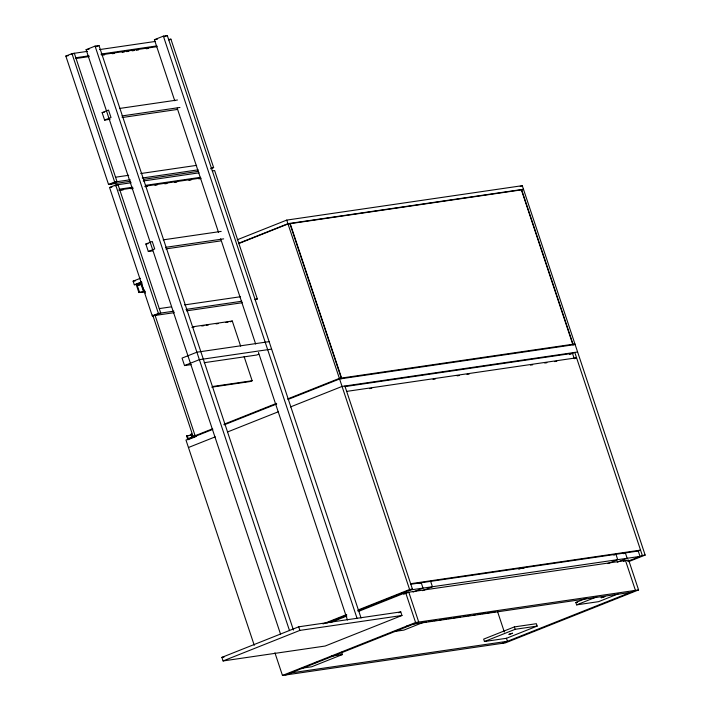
<?xml version="1.0" encoding="UTF-8"?>
<svg xmlns="http://www.w3.org/2000/svg" width="711" height="711" viewBox="0 0 711 711"><rect width="100%" height="100%" fill="white"/><g stroke="black" fill="none" stroke-linecap="round" stroke-linejoin="round"><path stroke-width="1.07" d="M406.656 626.027L407.599 626.009M317.39 661.968L317.479 661.665M409.554 625.316L408.523 625.716M130.628 181.252L108.552 184.469L65.839 56.062L71.98 53.618L87.48 51.352M71.26 54.498L74.335 53.281L117.048 181.687L110.907 184.131M280.561 634.203L86.111 49.672L95.07 46.108L98.998 45.531L293.447 630.07M96.012 46.722L98.998 45.531M174.746 100.775L154.42 39.683L163.379 36.128L167.307 35.55L361.055 617.983M164.321 36.741L167.307 35.55M168.863 39.976L170.916 39.167L213.629 167.574L210.554 168.791M102.126 112.614L108.525 110.072L111.005 117.537L104.606 120.079L102.126 112.614L104.313 112.294M108.552 184.469L114.693 182.034L130.202 179.767M131.188 182.754L115.689 185.02L109.547 187.464L152.261 315.871L174.337 312.644M114.969 185.891L118.044 184.673L160.757 313.08L154.616 315.524M145.835 244.015L152.234 241.464L154.714 248.93L148.315 251.481L145.835 244.015L148.021 243.695M139.791 283.956L134.317 284.764L133.126 281.174L140.343 278.303M237.243 239.776L286.729 220.099L522.283 185.678L645.161 555.078L628.675 561.637M134.317 284.764L141.533 281.894M238.434 243.358L287.919 223.681L523.474 189.259M238.558 243.642L288.017 223.974L523.572 189.561M141.809 282.258L136.201 284.489L138.885 292.55L144.377 291.741M136.494 285.378L142.102 283.147M138.885 292.55L145.017 291.492M152.261 315.871L158.402 313.427L173.911 311.16M520.221 186.495L522.283 185.678M255.293 299.784L257.338 298.967L214.624 170.56L212.269 170.907M230.231 321.825L232.284 321.017L240.647 346.159M269.131 341.644L196.894 352.194L182.043 358.104L184.531 365.57L199.373 359.659L271.611 349.11M258.742 354.229L256.769 355.011L204.226 362.69M244.131 356.638L252.147 380.74L250.103 381.549L211.754 387.157M196.263 436.43L187.855 439.771L186.566 435.887L191.597 434.99M195.036 435.301L192.983 436.119L152.687 314.964M195.116 435.736L212.633 428.769M223.965 424.263L276.517 403.359M287.857 398.853L339.378 378.368L574.932 343.946M187.562 438.874L195.969 435.532M212.829 429.364L185.971 440.047L254.254 645.312M224.116 424.876L276.721 403.964M288.035 399.458L339.574 378.963L575.128 344.542M188.459 447.512L215.255 436.856M227.627 431.933L278.143 411.847M290.515 406.923L342.062 386.429L577.616 352.007M569.395 354.567L574.79 352.425L642.335 555.487L645.161 555.078M221.894 657.364L298.691 626.818L400.764 611.904L401.964 615.486L325.158 646.032L223.085 660.946L221.894 657.364L224.089 657.035M223.085 660.946L299.882 630.399L401.964 615.486M419.161 583.562L421.223 582.744L423.009 588.121L413.135 592.041M323.016 623.929L346.728 614.5M358.068 609.994L409.607 589.499L412.433 589.081L344.888 386.02M326.767 623.147L346.461 615.317M357.642 610.873L412.433 589.081M330.322 622.605L346.826 616.037M359.215 611.113L405.652 592.654L628.64 560.064L638.576 589.926L505.45 642.868L282.463 675.45L274.926 652.796M403.635 594.245L408.789 592.192L418.726 622.054L285.6 674.988M422.556 590.663L432.43 586.744L430.644 581.367M398.72 612.722L400.764 611.904M518.808 569.253L521.883 568.036M522.656 568.436L524.709 567.618M282.463 675.45L415.588 622.516L638.576 589.926M341.644 652.147L342.435 654.538L311.711 666.758L301.962 668.18M423.223 622.409L403.875 630.106L394.125 631.528M613.886 555.104L615.948 554.287L617.735 559.664L607.861 563.592M623.396 553.7L625.369 552.909L627.155 558.286L617.281 562.214M410.487 584.309L638.247 551.034L640.549 550.118L410.647 583.704M623.44 561.343L625.502 560.526L635.438 590.388L502.313 643.322M627.68 561.317L642.335 555.487M514.382 626.906L483.658 639.127L484.458 641.518L506.436 638.3L537.16 626.089L536.37 623.698L514.382 626.906L515.173 629.297L537.16 626.089M617.948 593.961L598.6 601.657L576.621 604.865L575.821 602.475L586.379 598.28M484.458 641.518L515.173 629.297M576.621 604.865L596.778 596.849M316.591 662.279L315.222 662.714M86.111 49.672L89.053 49.237M154.42 39.683L157.362 39.256M99.531 49.592L155.407 41.434M168.56 39.505L170.916 39.167M65.839 56.062L68.194 55.716M75.828 57.76L88.973 55.831M101.024 54.072L156.9 45.913M76.041 58.498L89.186 56.578M101.238 54.818L157.113 46.65M102.473 55.147L104.668 54.827M112.338 53.707L114.533 53.387M122.194 52.267L124.389 51.947M126.585 51.627L128.771 51.308M132.059 50.828L134.246 50.508M136.441 50.188L138.636 49.868M146.297 48.748L148.492 48.428M119.466 108.472L177.474 99.993M121.954 115.937L179.963 107.459M104.606 120.079L110.081 119.279M122.114 117.528L176.843 109.53M115.564 177.208L128.709 175.288M140.76 173.528L196.636 165.361M142.253 178.008L198.129 169.84M211.274 167.92L213.629 167.574M143.773 179.323L198.556 171.324M143.24 180.994L199.116 172.826M110.329 187.349L111.903 187.117M119.537 189.153L132.681 187.233M145.826 185.313L200.609 177.306M118.657 190.05L132.895 187.971M144.946 186.211L200.822 178.043M120.986 190.228L123.181 189.908M130.851 188.788L133.037 188.468M145.088 186.709L147.284 186.389M154.954 185.26L157.14 184.94M164.81 183.82L167.005 183.5M174.675 182.38L176.861 182.06M188.913 180.301L191.108 179.981M198.778 178.861L200.964 178.541M163.174 239.865L221.183 231.395M165.663 247.33L223.672 238.86M148.315 251.481L152.696 250.841M165.832 248.921L220.552 240.922M133.126 281.174L135.312 280.854M141.533 284.48L137.134 285.129L139.525 292.292M137.596 285.218L139.791 284.898M159.273 308.601L171.324 306.841M184.469 304.921L240.345 296.754M185.962 309.401L241.838 301.233M254.982 299.313L257.338 298.967M186.389 310.885L242.264 302.717M192.841 326.776L232.284 321.017M191.89 327.433L194.076 327.113M201.746 325.994L203.941 325.674M206.128 325.345L208.323 325.025M215.993 323.905L218.179 323.585M225.849 322.465L228.044 322.145M184.531 365.57L191.099 364.61M212.705 386.5L252.147 380.74M344.773 386.615L572.479 353.34L574.275 358.717L576.577 357.802L346.675 391.388M369.551 388.633L371.737 388.313M433.043 379.354L435.239 379.034M457.129 375.835L459.324 375.515M466.985 374.395L469.171 374.075M530.477 365.116L532.672 364.796M544.715 363.037L546.901 362.717M554.562 361.597L556.757 361.277M186.566 435.887L192.059 435.088M194.752 436.572L192.548 436.892L191.561 433.906L190.921 434.154L191.908 437.141M410.131 589.997L640.033 556.402L638.247 551.034M424.165 622.143L426.36 621.823M428.546 621.503L431.826 621.023M434.021 620.703L436.207 620.383M439.487 619.903L441.682 619.583M443.868 619.263L446.055 618.943M448.25 618.623L451.529 618.143M453.716 617.823L455.911 617.504M458.097 617.184L460.284 616.864M463.572 616.384L465.758 616.064M467.945 615.744L470.14 615.424M473.419 614.944L475.606 614.624M477.801 614.304L479.987 613.984M482.174 613.664L485.462 613.184M487.311 612.882L489.835 612.544M492.03 612.224L495.309 611.744M413.606 624.089L630.319 592.423M575.821 602.475L577.394 602.253M331.442 656.146L342.435 654.538M290.719 672.953L507.432 641.286L506.41 638.202M521.59 189.535L573.244 344.817M521.279 189.579L572.933 344.871M497.496 611.424L504.348 632.026M290.115 223.361L341.778 378.643M289.804 223.405L341.458 378.687M286.729 220.099L409.607 589.499M405.652 592.654L415.588 622.516M163.379 36.128L357.126 618.552M177.199 108.143L218.535 232.426M220.641 238.745L255.676 344.071M258.475 352.496L347.466 620.01M298.691 626.818L299.882 630.399M95.07 46.108L289.519 630.639M71.98 53.618L114.693 182.034M115.689 185.02L158.402 313.427M154.936 314.955L195.312 436.332M144.369 289.955L145.417 293.11M141.489 283.396L143.871 290.559L143.231 290.817L140.849 283.653M187.206 435.63L188.202 438.616M509.014 634.372L512.613 633.208L509.058 634.328M601.177 597.72L604.768 596.556L601.177 597.72"/></g></svg>
